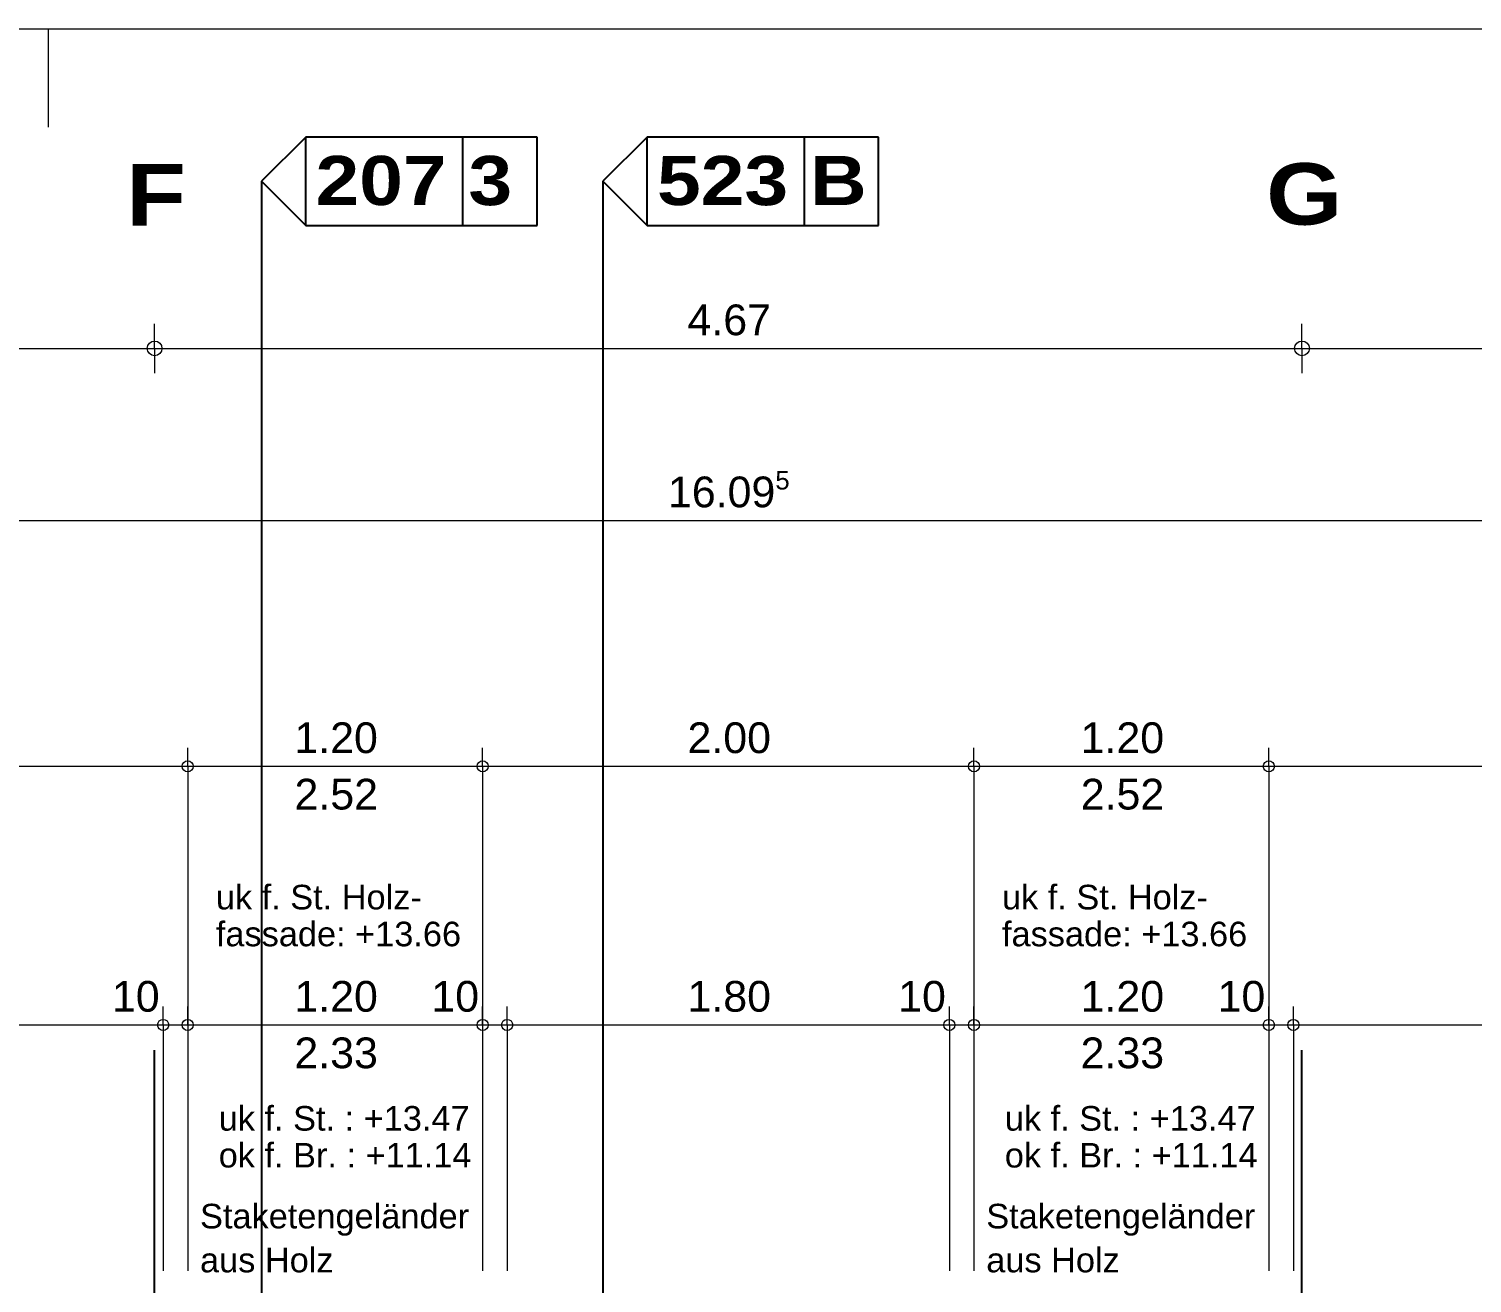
# Model space of a CAD drawing. Header units: metres. Extents: x 0.003 to 0.843, y 0.003 to 0.597.
# Drawn here: x 0.4214 to 0.5389, y 0.495 to 0.597 of the extents above; entities that cross this region are included whole.
import ezdxf

# ---------------------------------------------------------------- set-up
doc = ezdxf.new("R2010")
doc.units = ezdxf.units.M
for name, pattern in [('AUSGEZOGEN', [0]), ('LINIE_23', [0.0079, 0.004, -0.0013, 0, -0.0013, 0, -0.0013]), ('RAND', [44.45, 12.7, -6.35, 12.7, -6.35, 0, -6.35]), ('STRICHPUNKT', [25.4, 12.7, -6.35, 0, -6.35])]:
    doc.linetypes.add(name, pattern=pattern)
for name, color, linetype, lineweight in [('Bauachsen grob', 7, 'RAND', 13), ('Plankopf', 7, 'AUSGEZOGEN', 13), ('Schnittbegrenzung', 7, 'AUSGEZOGEN', 13), ('Text Koten', 7, 'AUSGEZOGEN', 25), ('Text Werkplan Ausfuehrung', 7, 'AUSGEZOGEN', 25), ('Vorprojektmasse', 7, 'AUSGEZOGEN', 13), ('Werkplan- Ausfuehrungsmasse', 7, 'AUSGEZOGEN', 13)]:
    doc.layers.add(name, color=color, linetype=linetype, lineweight=lineweight)
doc.styles.add('ARIAL', font='ARIAL.TTF')
doc.styles.add('Arial Black', font='Arial Black')

msp = doc.modelspace()

# ---------------------------------------------------------------- linework, layer by layer
at = {"layer": 'Bauachsen grob', "color": 32, "linetype": 'LINIE_23', "lineweight": 25, "true_color": 0xc36e14}
for p, q in [((0.43166, 0.0139), (0.43166, 0.581)), ((0.52506, 0.0139), (0.52506, 0.581))]:
    msp.add_line(p, q, dxfattribs=at)
at = {"layer": 'Plankopf', "color": 7, "linetype": 'AUSGEZOGEN', "lineweight": 13}
for p, q in [((0.003, 0.597), (0.843, 0.597)), ((0.423, 0.597), (0.423, 0.589))]:
    msp.add_line(p, q, dxfattribs=at)
at = {"layer": 'Schnittbegrenzung', "color": 27, "linetype": 'AUSGEZOGEN', "lineweight": 25, "true_color": 0x825028}
for p, q in [((0.44396, 0.5882), (0.44036, 0.5846)), ((0.44396, 0.581), (0.44396, 0.5882)), ((0.4628, 0.5882), (0.44396, 0.5882)), ((0.45676, 0.581), (0.45676, 0.5882)), ((0.4628, 0.581), (0.4628, 0.5882)), ((0.44036, 0.5846), (0.44396, 0.581)), ((0.44396, 0.581), (0.4628, 0.581)), ((0.44396, 0.581), (0.4628, 0.581))]:
    msp.add_line(p, q, dxfattribs=at)
at = {"layer": 'Schnittbegrenzung', "color": 14, "linetype": 'AUSGEZOGEN', "lineweight": 25, "true_color": 0xb20000}
for p, q in [((0.47176, 0.5882), (0.46816, 0.5846)), ((0.47176, 0.581), (0.47176, 0.5882)), ((0.4906, 0.5882), (0.47176, 0.5882)), ((0.48456, 0.581), (0.48456, 0.5882)), ((0.4906, 0.581), (0.4906, 0.5882)), ((0.46816, 0.5846), (0.47176, 0.581)), ((0.47176, 0.581), (0.4906, 0.581)), ((0.47176, 0.581), (0.4906, 0.581))]:
    msp.add_line(p, q, dxfattribs=at)
at = {"layer": 'Schnittbegrenzung', "color": 27, "linetype": 'STRICHPUNKT', "lineweight": 25, "true_color": 0x825028}
msp.add_line((0.44036, 0.5846), (0.44036, 0.4535), dxfattribs=at)
at = {"layer": 'Schnittbegrenzung', "color": 14, "linetype": 'STRICHPUNKT', "lineweight": 25, "true_color": 0xb20000}
msp.add_line((0.46816, 0.5846), (0.46816, 0.2561), dxfattribs=at)
at = {"layer": 'Vorprojektmasse', "color": 32, "linetype": 'AUSGEZOGEN', "lineweight": 13, "true_color": 0xc36e14}
for p, q in [((0.43166, 0.571), (0.43166, 0.573)), ((0.52506, 0.571), (0.52506, 0.573)), ((0.43166, 0.571), (0.43166, 0.569)), ((0.43166, 0.571), (0.52506, 0.571)), ((0.52506, 0.571), (0.52506, 0.569)), ((0.52506, 0.571), (0.63186, 0.571))]:
    msp.add_line(p, q, dxfattribs=at)
msp.add_lwpolyline([(0.32486, 0.571), (0.37312, 0.571), (0.37312, 0.571), (0.43166, 0.571)], dxfattribs=at)
for centre in [(0.43166, 0.571), (0.52506, 0.571)]:
    msp.add_circle(centre, 0.0006, dxfattribs=at)
at = {"layer": 'Werkplan- Ausfuehrungsmasse', "color": 7, "linetype": 'AUSGEZOGEN', "lineweight": 13}
for p, q in [((0.43436, 0.537), (0.43436, 0.5385)), ((0.45836, 0.537), (0.45836, 0.5385)), ((0.49836, 0.537), (0.49836, 0.5385)), ((0.52236, 0.537), (0.52236, 0.5385)), ((0.43436, 0.537), (0.43436, 0.5355)), ((0.43436, 0.537), (0.45836, 0.537)), ((0.45836, 0.537), (0.45836, 0.5355)), ((0.45836, 0.537), (0.49836, 0.537)), ((0.49836, 0.537), (0.49836, 0.5355)), ((0.49836, 0.537), (0.52236, 0.537)), ((0.52236, 0.537), (0.52236, 0.5355)), ((0.52236, 0.537), (0.58436, 0.537)), ((0.43236, 0.51596), (0.43236, 0.51746)), ((0.43436, 0.51596), (0.43436, 0.51746)), ((0.45836, 0.51596), (0.45836, 0.51746)), ((0.46036, 0.51596), (0.46036, 0.51746)), ((0.49636, 0.51596), (0.49636, 0.51746)), ((0.49836, 0.51596), (0.49836, 0.51746)), ((0.52236, 0.51596), (0.52236, 0.51746)), ((0.52436, 0.51596), (0.52436, 0.51746)), ((0.37436, 0.51596), (0.43236, 0.51596)), ((0.43236, 0.51596), (0.43236, 0.51446)), ((0.43236, 0.51596), (0.43436, 0.51596)), ((0.43436, 0.51596), (0.43436, 0.51446)), ((0.43436, 0.51596), (0.45836, 0.51596)), ((0.45836, 0.51596), (0.45836, 0.51446)), ((0.45836, 0.51596), (0.46036, 0.51596)), ((0.46036, 0.51596), (0.46036, 0.51446)), ((0.46036, 0.51596), (0.49636, 0.51596)), ((0.49636, 0.51596), (0.49636, 0.51446)), ((0.49636, 0.51596), (0.49836, 0.51596)), ((0.49836, 0.51596), (0.49836, 0.51446)), ((0.49836, 0.51596), (0.52236, 0.51596)), ((0.52236, 0.51596), (0.52236, 0.51446)), ((0.52236, 0.51596), (0.52436, 0.51596)), ((0.52436, 0.51596), (0.52436, 0.51446)), ((0.52436, 0.51596), (0.58236, 0.51596))]:
    msp.add_line(p, q, dxfattribs=at)
for points in [[(0.3174, 0.557), (0.47192, 0.557), (0.47192, 0.557), (0.63932, 0.557)], [(0.37236, 0.537), (0.37847, 0.537), (0.37847, 0.537), (0.43436, 0.537)], [(0.43436, 0.537), (0.43436, 0.53579), (0.43436, 0.53579), (0.43436, 0.5349), (0.43436, 0.5349), (0.43436, 0.53337), (0.43436, 0.53337), (0.43436, 0.513)], [(0.45836, 0.537), (0.45836, 0.53537), (0.45836, 0.53537), (0.45836, 0.53428), (0.45836, 0.53428), (0.45836, 0.513)], [(0.49836, 0.537), (0.49836, 0.53467), (0.49836, 0.53467), (0.49836, 0.53324), (0.49836, 0.53324), (0.49836, 0.513)], [(0.52236, 0.537), (0.52236, 0.53426), (0.52236, 0.53426), (0.52236, 0.513)], [(0.43236, 0.51596), (0.43236, 0.51464), (0.43236, 0.51464), (0.43236, 0.51376), (0.43236, 0.51376), (0.43236, 0.51235), (0.43236, 0.51235), (0.43236, 0.49596)], [(0.43436, 0.51596), (0.43436, 0.5146), (0.43436, 0.5146), (0.43436, 0.51372), (0.43436, 0.51372), (0.43436, 0.51228), (0.43436, 0.51228), (0.43436, 0.49596)], [(0.45836, 0.51596), (0.45836, 0.51421), (0.45836, 0.51421), (0.45836, 0.51314), (0.45836, 0.51314), (0.45836, 0.49596)], [(0.46036, 0.51596), (0.46036, 0.51417), (0.46036, 0.51417), (0.46036, 0.51309), (0.46036, 0.51309), (0.46036, 0.49596)], [(0.49636, 0.51596), (0.49636, 0.51358), (0.49636, 0.51358), (0.49636, 0.51223), (0.49636, 0.51223), (0.49636, 0.49596)], [(0.49836, 0.51596), (0.49836, 0.51354), (0.49836, 0.51354), (0.49836, 0.51218), (0.49836, 0.51218), (0.49836, 0.49596)], [(0.52236, 0.51596), (0.52236, 0.51315), (0.52236, 0.51315), (0.52236, 0.49596)], [(0.52436, 0.51596), (0.52436, 0.51311), (0.52436, 0.51311), (0.52436, 0.49596)]]:
    msp.add_lwpolyline(points, dxfattribs=at)
for centre in [(0.43436, 0.537), (0.45836, 0.537), (0.49836, 0.537), (0.52236, 0.537), (0.43236, 0.51596), (0.43436, 0.51596), (0.45836, 0.51596), (0.46036, 0.51596), (0.49636, 0.51596), (0.49836, 0.51596), (0.52236, 0.51596), (0.52436, 0.51596)]:
    msp.add_circle(centre, 0.00045, dxfattribs=at)

# ---------------------------------------------------------------- texts
at = {"layer": 'Bauachsen grob', "color": 32, "linetype": 'AUSGEZOGEN', "lineweight": 50, "true_color": 0xc36e14, "char_height": 0.005, "width": 0.0025, "attachment_point": 7, "style": 'Arial Black'}
for s, insert in [('F', (0.42933, 0.581)), ('G', (0.52214, 0.581))]:
    msp.add_mtext(s, dxfattribs=dict(at, insert=insert))
at = {"layer": 'Schnittbegrenzung', "color": 27, "linetype": 'AUSGEZOGEN', "lineweight": 35, "true_color": 0x825028, "insert": (0.44476, 0.5826), "char_height": 0.004, "width": 0.002, "attachment_point": 7, "style": 'Arial Black'}
msp.add_mtext('207\\~3', dxfattribs=at)
at = {"layer": 'Schnittbegrenzung', "color": 14, "linetype": 'AUSGEZOGEN', "lineweight": 35, "true_color": 0xb20000, "insert": (0.47256, 0.5826), "char_height": 0.004, "width": 0.002, "attachment_point": 7, "style": 'Arial Black'}
msp.add_mtext('523\\~B', dxfattribs=at)
at = {"layer": 'Text Koten', "color": 7, "linetype": 'AUSGEZOGEN', "lineweight": 18, "char_height": 0.002, "width": 0.001, "attachment_point": 7, "style": 'ARIAL'}
for s, insert in [('uk\\~f.\\~St.\\~Holz-', (0.43665, 0.52533)), ('uk\\~f.\\~St.\\~Holz-', (0.50064, 0.52533)), ('fassade:\\~+13.66', (0.43665, 0.52233)), ('fassade:\\~+13.66', (0.50064, 0.52233)), ('uk\\~f.\\~St.\\~:\\~+13.47', (0.43688, 0.50733)), ('uk\\~f.\\~St.\\~:\\~+13.47', (0.50087, 0.50733)), ('ok\\~f.\\~Br.\\~:\\~+11.14', (0.43688, 0.50433)), ('ok\\~f.\\~Br.\\~:\\~+11.14', (0.50087, 0.50433))]:
    msp.add_mtext(s, dxfattribs=dict(at, insert=insert))
at = {"layer": 'Text Werkplan Ausfuehrung', "color": 7, "linetype": 'AUSGEZOGEN', "lineweight": 18, "char_height": 0.002, "width": 0.001, "attachment_point": 7, "style": 'ARIAL'}
for s, insert in [('Staketengeländer', (0.43536, 0.4988)), ('Staketengeländer', (0.49936, 0.4988)), ('aus\\~Holz', (0.43536, 0.4958)), ('aus\\~Holz', (0.49936, 0.4958))]:
    msp.add_mtext(s, dxfattribs=dict(at, insert=insert))
at = {"layer": 'Vorprojektmasse', "color": 32, "linetype": 'AUSGEZOGEN', "lineweight": 25, "true_color": 0xc36e14, "insert": (0.47504, 0.57204), "char_height": 0.0025, "width": 0.00125, "attachment_point": 7, "style": 'ARIAL'}
msp.add_mtext('4.67', dxfattribs=at)
at = {"layer": 'Werkplan- Ausfuehrungsmasse', "color": 7, "linetype": 'AUSGEZOGEN', "lineweight": 25, "attachment_point": 7, "style": 'ARIAL'}
for s, insert, char_height, width in [('16.09', (0.47345, 0.55804), 0.0025, 0.00125), ('5', (0.48219, 0.5595), 0.0015, 0.00075), ('1.20', (0.44304, 0.53804), 0.0025, 0.00125), ('2.00', (0.47504, 0.53804), 0.0025, 0.00125), ('1.20', (0.50704, 0.53804), 0.0025, 0.00125), ('2.52', (0.44305, 0.53345), 0.0025, 0.00125), ('2.52', (0.50705, 0.53345), 0.0025, 0.00125), ('10', (0.42819, 0.517), 0.0025, 0.00125), ('1.20', (0.44304, 0.517), 0.0025, 0.00125), ('10', (0.45419, 0.517), 0.0025, 0.00125), ('1.80', (0.47504, 0.517), 0.0025, 0.00125), ('10', (0.49219, 0.517), 0.0025, 0.00125), ('1.20', (0.50704, 0.517), 0.0025, 0.00125), ('10', (0.51819, 0.517), 0.0025, 0.00125), ('2.33', (0.44304, 0.5124), 0.0025, 0.00125), ('2.33', (0.50704, 0.5124), 0.0025, 0.00125)]:
    msp.add_mtext(s, dxfattribs=dict(at, insert=insert, char_height=char_height, width=width))

doc.saveas('drawing.dxf')
